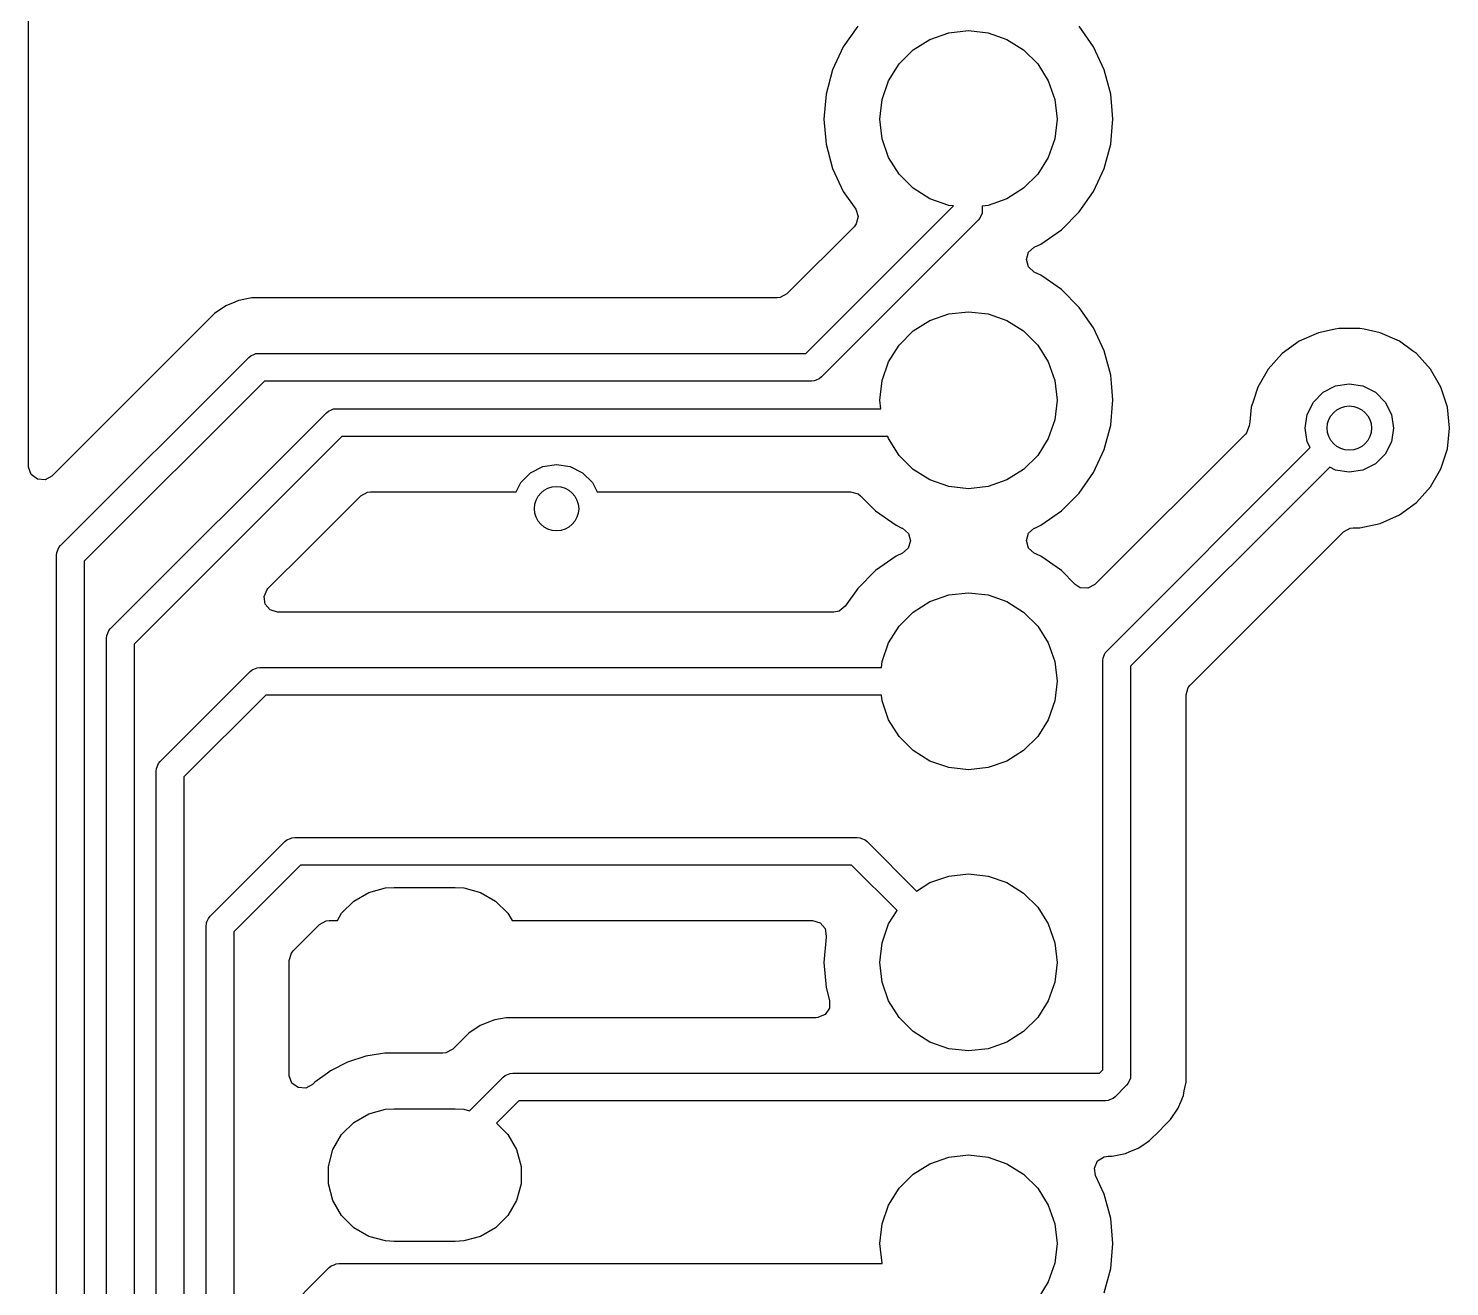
# Model space of a CAD drawing. Extents: x 0.77 to 3.29, y -3.37 to -0.68.
# Drawn here: x 0.772 to 1.278, y -1.78 to -1.332 of the extents above; entities that cross this region are included whole.
import ezdxf

# ---------------------------------------------------------------- set-up
doc = ezdxf.new("R2010")
doc.units = 0
doc.header["$MEASUREMENT"] = 0
doc.layers.add('BLACK', color=7, linetype='CONTINUOUS')

msp = doc.modelspace()

# ---------------------------------------------------------------- linework, layer by layer
at = {"layer": 'BLACK', "linetype": 'CONTINUOUS'}
for p, q in [((0.77246, -1.48801), (0.77246, -0.68125)), ((1.06732, -1.33147), (1.06218, -1.33881)), ((1.09303, -1.33613), (1.09968, -1.3338)), ((1.09968, -1.3338), (1.10669, -1.33301)), ((1.10669, -1.33301), (1.1137, -1.3338)), ((1.1137, -1.3338), (1.12036, -1.33613)), ((1.1512, -1.33881), (1.14606, -1.33147)), ((1.06218, -1.33881), (1.0584, -1.34693)), ((1.06218, -1.33881), (1.06218, -1.33881)), ((1.08706, -1.33988), (1.09303, -1.33613)), ((1.12036, -1.33613), (1.12633, -1.33988)), ((1.15499, -1.34693), (1.1512, -1.33881)), ((1.08207, -1.34487), (1.08706, -1.33988)), ((1.12633, -1.33988), (1.13132, -1.34487)), ((1.0584, -1.34693), (1.05608, -1.35558)), ((1.0584, -1.34693), (1.0584, -1.34693)), ((1.07832, -1.35084), (1.08207, -1.34487)), ((1.13132, -1.34487), (1.13507, -1.35084)), ((1.15731, -1.35558), (1.15499, -1.34693)), ((1.07599, -1.3575), (1.07832, -1.35084)), ((1.13507, -1.35084), (1.1374, -1.3575)), ((1.05608, -1.35558), (1.0553, -1.3645)), ((1.05608, -1.35558), (1.05608, -1.35558)), ((1.0752, -1.3645), (1.07599, -1.3575)), ((1.1374, -1.3575), (1.13819, -1.3645)), ((1.15782, -1.36141), (1.15731, -1.35558)), ((1.15809, -1.3645), (1.15782, -1.36141)), ((1.0553, -1.3645), (1.0553, -1.3645)), ((1.0553, -1.3645), (1.05608, -1.37343)), ((1.07599, -1.37151), (1.0752, -1.3645)), ((1.13819, -1.3645), (1.1374, -1.37151)), ((1.15731, -1.37343), (1.15798, -1.36578)), ((1.15798, -1.36578), (1.15809, -1.3645)), ((1.15809, -1.3645), (1.15809, -1.3645)), ((1.05608, -1.37343), (1.05608, -1.37343)), ((1.05608, -1.37343), (1.0584, -1.38208)), ((1.07832, -1.37817), (1.07599, -1.37151)), ((1.1374, -1.37151), (1.13507, -1.37817)), ((1.15499, -1.38208), (1.15731, -1.37343)), ((1.08207, -1.38414), (1.07832, -1.37817)), ((1.13507, -1.37817), (1.13132, -1.38414)), ((1.0584, -1.38208), (1.0584, -1.38208)), ((1.0584, -1.38208), (1.06218, -1.3902)), ((1.08706, -1.38913), (1.08207, -1.38414)), ((1.13132, -1.38414), (1.12633, -1.38913)), ((1.1512, -1.3902), (1.15499, -1.38208)), ((1.09303, -1.39288), (1.08706, -1.38913)), ((1.12633, -1.38913), (1.12036, -1.39288)), ((1.06218, -1.3902), (1.06218, -1.3902)), ((1.06218, -1.3902), (1.06662, -1.39654)), ((1.09968, -1.39521), (1.09303, -1.39288)), ((1.12036, -1.39288), (1.1137, -1.39521)), ((1.14606, -1.39754), (1.1512, -1.3902)), ((1.04889, -1.44783), (1.10133, -1.3954)), ((1.06662, -1.39654), (1.0675, -1.39915)), ((1.0675, -1.39915), (1.06683, -1.40181)), ((1.10133, -1.3954), (1.09968, -1.39521)), ((1.11152, -1.39796), (1.11078, -1.39973)), ((1.11161, -1.397), (1.11152, -1.39796)), ((1.1137, -1.39521), (1.11161, -1.39545)), ((1.11161, -1.39545), (1.11161, -1.397)), ((1.13973, -1.40388), (1.14606, -1.39754)), ((1.06607, -1.40279), (1.04216, -1.4267)), ((1.11017, -1.40048), (1.05441, -1.45624)), ((1.06683, -1.40181), (1.06607, -1.40279)), ((1.11078, -1.39973), (1.11017, -1.40048)), ((1.13239, -1.40901), (1.13973, -1.40388)), ((1.13011, -1.41008), (1.13239, -1.40901)), ((1.12729, -1.41447), (1.12808, -1.41183)), ((1.12804, -1.41711), (1.12729, -1.41447)), ((1.12808, -1.41183), (1.13011, -1.41008)), ((1.13011, -1.41893), (1.12804, -1.41711)), ((1.13239, -1.41999), (1.13011, -1.41893)), ((1.13437, -1.42138), (1.13239, -1.41999)), ((1.13973, -1.42513), (1.13437, -1.42138)), ((0.84583, -1.42962), (0.84267, -1.43093)), ((0.84715, -1.42908), (0.84583, -1.42962)), ((0.84804, -1.4289), (0.84715, -1.42908)), ((0.84715, -1.42908), (0.84715, -1.42908)), ((0.84953, -1.4286), (0.84804, -1.4289)), ((0.85191, -1.42813), (0.84953, -1.4286)), ((1.03871, -1.42813), (0.85191, -1.42813)), ((1.03975, -1.42802), (1.03871, -1.42813)), ((1.04216, -1.4267), (1.03975, -1.42802)), ((1.14606, -1.43147), (1.13973, -1.42513)), ((0.83863, -1.43363), (0.78079, -1.49147)), ((0.84267, -1.43093), (0.83863, -1.43363)), ((0.83863, -1.43363), (0.83863, -1.43363)), ((0.84267, -1.43093), (0.84267, -1.43093)), ((1.09303, -1.43613), (1.09968, -1.4338)), ((1.09968, -1.4338), (1.10669, -1.43301)), ((1.10669, -1.43301), (1.1137, -1.4338)), ((1.1137, -1.4338), (1.12036, -1.43613)), ((1.1512, -1.43881), (1.14606, -1.43147)), ((1.14606, -1.43147), (1.14606, -1.43147)), ((1.08207, -1.44487), (1.08706, -1.43988)), ((1.08706, -1.43988), (1.09303, -1.43613)), ((1.12036, -1.43613), (1.12633, -1.43988)), ((1.12633, -1.43988), (1.13132, -1.44487)), ((1.15499, -1.44693), (1.1512, -1.43881)), ((1.23712, -1.43923), (1.23111, -1.44051)), ((1.2384, -1.43896), (1.23712, -1.43923)), ((1.24585, -1.43896), (1.2384, -1.43896)), ((1.2474, -1.43929), (1.24585, -1.43896)), ((1.25314, -1.44051), (1.2474, -1.43929)), ((1.07832, -1.45084), (1.08207, -1.44487)), ((1.13132, -1.44487), (1.13507, -1.45084)), ((1.2243, -1.44354), (1.21827, -1.44792)), ((1.23111, -1.44051), (1.2243, -1.44354)), ((1.2243, -1.44354), (1.2243, -1.44354)), ((1.23111, -1.44051), (1.23111, -1.44051)), ((1.25995, -1.44354), (1.25314, -1.44051)), ((1.25314, -1.44051), (1.25314, -1.44051)), ((1.26461, -1.44693), (1.25995, -1.44354)), ((1.25995, -1.44354), (1.25995, -1.44354)), ((0.78392, -1.51621), (0.85085, -1.44928)), ((0.85085, -1.44928), (0.8516, -1.44866)), ((0.8516, -1.44866), (0.85285, -1.44814)), ((0.8516, -1.44866), (0.8516, -1.44866)), ((0.85285, -1.44814), (0.85337, -1.44793)), ((0.85337, -1.44793), (0.85433, -1.44783)), ((0.85337, -1.44793), (0.85337, -1.44793)), ((0.85433, -1.44783), (1.04889, -1.44783)), ((1.15731, -1.45558), (1.15499, -1.44693)), ((1.21827, -1.44792), (1.21329, -1.45346)), ((1.26598, -1.44792), (1.26461, -1.44693)), ((1.27097, -1.45346), (1.26598, -1.44792)), ((1.07599, -1.4575), (1.07832, -1.45084)), ((1.13507, -1.45084), (1.1374, -1.4575)), ((1.21329, -1.45346), (1.20956, -1.45991)), ((1.27469, -1.45991), (1.27097, -1.45346)), ((0.85637, -1.45768), (0.79232, -1.52172)), ((1.05093, -1.45768), (0.85637, -1.45768)), ((1.05189, -1.45758), (1.05093, -1.45768)), ((1.0525, -1.45733), (1.05189, -1.45758)), ((1.05189, -1.45758), (1.05189, -1.45758)), ((1.05367, -1.45685), (1.0525, -1.45733)), ((1.05441, -1.45624), (1.05367, -1.45685)), ((1.05367, -1.45685), (1.05367, -1.45685)), ((1.0752, -1.4645), (1.07599, -1.4575)), ((1.1374, -1.4575), (1.13819, -1.4645)), ((1.15769, -1.45991), (1.15731, -1.45558)), ((1.15809, -1.4645), (1.15769, -1.45991)), ((1.20956, -1.45991), (1.20792, -1.46495)), ((1.20956, -1.45991), (1.20956, -1.45991)), ((1.23287, -1.46167), (1.23726, -1.45943)), ((1.23726, -1.45943), (1.24213, -1.45866)), ((1.24213, -1.45866), (1.24699, -1.45943)), ((1.24699, -1.45943), (1.25138, -1.46167)), ((1.277, -1.467), (1.27469, -1.45991)), ((1.07554, -1.46752), (1.0752, -1.4645)), ((1.13819, -1.4645), (1.1374, -1.47151)), ((1.15798, -1.46578), (1.15809, -1.4645)), ((1.15809, -1.4645), (1.15809, -1.4645)), ((1.20792, -1.46495), (1.20726, -1.467)), ((1.22715, -1.46954), (1.22939, -1.46515)), ((1.22939, -1.46515), (1.23287, -1.46167)), ((1.25138, -1.46167), (1.25487, -1.46515)), ((1.25487, -1.46515), (1.2571, -1.46954)), ((0.80164, -1.54573), (0.87841, -1.46896)), ((0.87841, -1.46896), (0.87916, -1.46835)), ((0.87916, -1.46835), (0.88019, -1.46792)), ((0.87916, -1.46835), (0.87916, -1.46835)), ((0.88019, -1.46792), (0.88093, -1.46761)), ((0.88093, -1.46761), (0.88189, -1.46752)), ((0.88093, -1.46761), (0.88093, -1.46761)), ((0.88189, -1.46752), (1.07554, -1.46752)), ((1.15731, -1.47343), (1.15798, -1.46578)), ((1.20726, -1.467), (1.20671, -1.47217)), ((1.22638, -1.47441), (1.22715, -1.46954)), ((1.2571, -1.46954), (1.25787, -1.47441)), ((1.27777, -1.47441), (1.277, -1.467)), ((1.1374, -1.47151), (1.13507, -1.47817)), ((1.15499, -1.48208), (1.15731, -1.47343)), ((1.20656, -1.47361), (1.20552, -1.47615)), ((1.20671, -1.47217), (1.20656, -1.47361)), ((1.22715, -1.47928), (1.22638, -1.47441)), ((1.25787, -1.47441), (1.2571, -1.47928)), ((1.277, -1.48182), (1.27777, -1.47441)), ((0.88393, -1.47736), (0.81004, -1.55125)), ((1.07803, -1.47736), (0.88393, -1.47736)), ((1.07832, -1.47817), (1.07803, -1.47736)), ((1.08207, -1.48414), (1.07832, -1.47817)), ((1.13507, -1.47817), (1.13132, -1.48414)), ((1.20516, -1.47655), (1.15161, -1.5301)), ((1.20552, -1.47615), (1.20516, -1.47655)), ((1.22821, -1.48136), (1.22715, -1.47928)), ((1.2571, -1.47928), (1.25487, -1.48367)), ((1.08706, -1.48913), (1.08207, -1.48414)), ((1.13132, -1.48414), (1.12633, -1.48913)), ((1.1512, -1.4902), (1.15499, -1.48208)), ((1.15597, -1.55361), (1.22821, -1.48136)), ((1.25487, -1.48367), (1.25138, -1.48715)), ((1.27469, -1.48891), (1.277, -1.48182)), ((0.77247, -1.48836), (0.77246, -1.48801)), ((0.77343, -1.49094), (0.77247, -1.48836)), ((0.9475, -1.49383), (0.95098, -1.49035)), ((0.95098, -1.49035), (0.95537, -1.48811)), ((0.95537, -1.48811), (0.96024, -1.48734)), ((0.96024, -1.48734), (0.9651, -1.48811)), ((0.9651, -1.48811), (0.96949, -1.49035)), ((0.96949, -1.49035), (0.97298, -1.49383)), ((1.09303, -1.49288), (1.08706, -1.48913)), ((1.12633, -1.48913), (1.12036, -1.49288)), ((1.14606, -1.49754), (1.1512, -1.4902)), ((1.23517, -1.48832), (1.16437, -1.55913)), ((1.23726, -1.48939), (1.23517, -1.48832)), ((1.24213, -1.49016), (1.23726, -1.48939)), ((1.24699, -1.48939), (1.24213, -1.49016)), ((1.25138, -1.48715), (1.24699, -1.48939)), ((1.27097, -1.49536), (1.27469, -1.48891)), ((0.77564, -1.49259), (0.77343, -1.49094)), ((0.77838, -1.49278), (0.77564, -1.49259)), ((0.78079, -1.49147), (0.77838, -1.49278)), ((0.94585, -1.49707), (0.9475, -1.49383)), ((0.97298, -1.49383), (0.97463, -1.49707)), ((1.09968, -1.49521), (1.09303, -1.49288)), ((1.10669, -1.496), (1.09968, -1.49521)), ((1.1137, -1.49521), (1.10669, -1.496)), ((1.12036, -1.49288), (1.1137, -1.49521)), ((1.26598, -1.5009), (1.27097, -1.49536)), ((0.8719, -1.51726), (0.89066, -1.4985)), ((0.89066, -1.4985), (0.89307, -1.49718)), ((0.89307, -1.49718), (0.89411, -1.49707)), ((0.89411, -1.49707), (0.94585, -1.49707)), ((0.97463, -1.49707), (1.06482, -1.49707)), ((1.06482, -1.49707), (1.06746, -1.49784)), ((1.06746, -1.49784), (1.06828, -1.4985)), ((1.06828, -1.4985), (1.07366, -1.50388)), ((1.13973, -1.50388), (1.14606, -1.49754)), ((1.07366, -1.50388), (1.08099, -1.50901)), ((1.13239, -1.50901), (1.13973, -1.50388)), ((1.25314, -1.50831), (1.25995, -1.50528)), ((1.25995, -1.50528), (1.26598, -1.5009)), ((1.08099, -1.50901), (1.08305, -1.50997)), ((1.08305, -1.50997), (1.08328, -1.51008)), ((1.08328, -1.51008), (1.08534, -1.5119)), ((1.12808, -1.51183), (1.13011, -1.51008)), ((1.13011, -1.51008), (1.13033, -1.50997)), ((1.13033, -1.50997), (1.13239, -1.50901)), ((1.24007, -1.51129), (1.24248, -1.50997)), ((1.24248, -1.50997), (1.24352, -1.50986)), ((1.24352, -1.50986), (1.24585, -1.50986)), ((1.24585, -1.50986), (1.25314, -1.50831)), ((1.24585, -1.50986), (1.24585, -1.50986)), ((1.0861, -1.51454), (1.0853, -1.51718)), ((1.08534, -1.5119), (1.0861, -1.51454)), ((1.12729, -1.51447), (1.12808, -1.51183)), ((1.12804, -1.51711), (1.12729, -1.51447)), ((1.1855, -1.56586), (1.24007, -1.51129)), ((0.78248, -1.51969), (0.78257, -1.51872)), ((0.78248, -1.54724), (0.78248, -1.51969)), ((0.78257, -1.51872), (0.78331, -1.51695)), ((0.78331, -1.51695), (0.78392, -1.51621)), ((0.78331, -1.51695), (0.78331, -1.51695)), ((0.85761, -1.53154), (0.8719, -1.51726)), ((1.08099, -1.51999), (1.07366, -1.52513)), ((1.08328, -1.51893), (1.08099, -1.51999)), ((1.08099, -1.51999), (1.08099, -1.51999)), ((1.0853, -1.51718), (1.08328, -1.51893)), ((1.13011, -1.51893), (1.12804, -1.51711)), ((1.13239, -1.51999), (1.13011, -1.51893)), ((1.13973, -1.52513), (1.13239, -1.51999)), ((1.13239, -1.51999), (1.13239, -1.51999)), ((0.79232, -1.52172), (0.79232, -1.54724)), ((1.07366, -1.52513), (1.06732, -1.53147)), ((1.1447, -1.5301), (1.13973, -1.52513)), ((1.14645, -1.53123), (1.1447, -1.5301)), ((1.15161, -1.5301), (1.14919, -1.53142)), ((0.85623, -1.5343), (0.85738, -1.5318)), ((0.85662, -1.53702), (0.85623, -1.5343)), ((0.85738, -1.5318), (0.85761, -1.53154)), ((1.06732, -1.53147), (1.06289, -1.5378)), ((1.08706, -1.53988), (1.09303, -1.53613)), ((1.09303, -1.53613), (1.09968, -1.5338)), ((1.09968, -1.5338), (1.10669, -1.53301)), ((1.10669, -1.53301), (1.1137, -1.5338)), ((1.1137, -1.5338), (1.12036, -1.53613)), ((1.12036, -1.53613), (1.12633, -1.53988)), ((1.14919, -1.53142), (1.14645, -1.53123)), ((0.85843, -1.5391), (0.85662, -1.53702)), ((0.86107, -1.53988), (0.85843, -1.5391)), ((1.05889, -1.53988), (0.86107, -1.53988)), ((1.06074, -1.53951), (1.05889, -1.53988)), ((1.06289, -1.5378), (1.06074, -1.53951)), ((1.08207, -1.54487), (1.08706, -1.53988)), ((1.12633, -1.53988), (1.13132, -1.54487)), ((0.80103, -1.54648), (0.80164, -1.54573)), ((1.07832, -1.55084), (1.08207, -1.54487)), ((1.13132, -1.54487), (1.13507, -1.55084)), ((0.78248, -2.38773), (0.78248, -1.54724)), ((0.79232, -1.54724), (0.79232, -2.38976)), ((0.8002, -1.54921), (0.80029, -1.54825)), ((0.8002, -3.02087), (0.8002, -1.54921)), ((0.80029, -1.54825), (0.80031, -1.5482)), ((0.80031, -1.5482), (0.80064, -1.5474)), ((0.80064, -1.5474), (0.80103, -1.54648)), ((0.80103, -1.54648), (0.80103, -1.54648)), ((0.81004, -1.55125), (0.81004, -3.01883)), ((1.07599, -1.5575), (1.07832, -1.55084)), ((1.13507, -1.55084), (1.1374, -1.5575)), ((1.15453, -1.55709), (1.15462, -1.55613)), ((1.15462, -1.55613), (1.15536, -1.55435)), ((1.15536, -1.55435), (1.15597, -1.55361)), ((1.15536, -1.55435), (1.15536, -1.55435)), ((0.81935, -1.59298), (0.85131, -1.56102)), ((0.85131, -1.56102), (0.85205, -1.56041)), ((0.85205, -1.56041), (0.85383, -1.55968)), ((0.85383, -1.55968), (0.85479, -1.55958)), ((0.85383, -1.55968), (0.85383, -1.55968)), ((0.85479, -1.55958), (1.07575, -1.55958)), ((1.07575, -1.55958), (1.07599, -1.5575)), ((1.1374, -1.5575), (1.13819, -1.5645)), ((1.15453, -1.70269), (1.15453, -1.55709)), ((1.16437, -1.55913), (1.16437, -1.70472)), ((1.13819, -1.5645), (1.1374, -1.57151)), ((1.18485, -1.56667), (1.1855, -1.56586)), ((0.85683, -1.56943), (0.82776, -1.5985)), ((1.07575, -1.56943), (0.85683, -1.56943)), ((1.07599, -1.57151), (1.07575, -1.56943)), ((1.07832, -1.57817), (1.07599, -1.57151)), ((1.1374, -1.57151), (1.13507, -1.57817)), ((1.18407, -1.56931), (1.18485, -1.56667)), ((1.18407, -1.7021), (1.18407, -1.56931)), ((1.08207, -1.58414), (1.07832, -1.57817)), ((1.13507, -1.57817), (1.13132, -1.58414)), ((1.08706, -1.58913), (1.08207, -1.58414)), ((1.13132, -1.58414), (1.12633, -1.58913)), ((1.09303, -1.59288), (1.08706, -1.58913)), ((1.12633, -1.58913), (1.12036, -1.59288)), ((0.81791, -1.59646), (0.81801, -1.5955)), ((0.81791, -2.93898), (0.81791, -1.59646)), ((0.81801, -1.5955), (0.81874, -1.59372)), ((0.81874, -1.59372), (0.81935, -1.59298)), ((0.81874, -1.59372), (0.81874, -1.59372)), ((1.09968, -1.59521), (1.09303, -1.59288)), ((1.10669, -1.596), (1.09968, -1.59521)), ((1.1137, -1.59521), (1.10669, -1.596)), ((1.12036, -1.59288), (1.1137, -1.59521)), ((0.82776, -1.5985), (0.82776, -2.93694)), ((0.83707, -1.64809), (0.86365, -1.62152)), ((0.86365, -1.62152), (0.86439, -1.62091)), ((0.86439, -1.62091), (0.86565, -1.62039)), ((0.86439, -1.62091), (0.86439, -1.62091)), ((0.86565, -1.62039), (0.86617, -1.62017)), ((0.86617, -1.62017), (0.86713, -1.62008)), ((0.86617, -1.62017), (0.86617, -1.62017)), ((0.86713, -1.62008), (1.06719, -1.62008)), ((1.06719, -1.62008), (1.06815, -1.62017)), ((1.06815, -1.62017), (1.06815, -1.62017)), ((1.06815, -1.62017), (1.06867, -1.62039)), ((1.06867, -1.62039), (1.06992, -1.62091)), ((1.06992, -1.62091), (1.06992, -1.62091)), ((1.06992, -1.62091), (1.07067, -1.62152)), ((1.07067, -1.62152), (1.08827, -1.63912)), ((0.86916, -1.62992), (0.84547, -1.65361)), ((1.06515, -1.62992), (0.86916, -1.62992)), ((1.08131, -1.64608), (1.06515, -1.62992)), ((1.08827, -1.63912), (1.09303, -1.63613)), ((1.09303, -1.63613), (1.09968, -1.6338)), ((1.09968, -1.6338), (1.10669, -1.63301)), ((1.10669, -1.63301), (1.1137, -1.6338)), ((1.1137, -1.6338), (1.12036, -1.63613)), ((1.12036, -1.63613), (1.12633, -1.63988)), ((0.88818, -1.64268), (0.89352, -1.63959)), ((0.89352, -1.63959), (0.89948, -1.638)), ((0.89948, -1.638), (0.90256, -1.6378)), ((0.90256, -1.6378), (0.92421, -1.6378)), ((0.92421, -1.6378), (0.9273, -1.638)), ((0.9273, -1.638), (0.93325, -1.63959)), ((0.93325, -1.63959), (0.93859, -1.64268)), ((1.12633, -1.63988), (1.13132, -1.64487)), ((0.88232, -1.64963), (0.88382, -1.64704)), ((0.88382, -1.64704), (0.88818, -1.64268)), ((0.93859, -1.64268), (0.94295, -1.64704)), ((0.94295, -1.64704), (0.94445, -1.64963)), ((1.07832, -1.65084), (1.08131, -1.64608)), ((1.13132, -1.64487), (1.13507, -1.65084)), ((0.83563, -1.65157), (0.83572, -1.65061)), ((0.83563, -2.87992), (0.83563, -1.65157)), ((0.83572, -1.65061), (0.83581, -1.6504)), ((0.83581, -1.6504), (0.83594, -1.6501)), ((0.83594, -1.6501), (0.83646, -1.64884)), ((0.83646, -1.64884), (0.83707, -1.64809)), ((0.83646, -1.64884), (0.83646, -1.64884)), ((0.86661, -1.66035), (0.8759, -1.65106)), ((0.8759, -1.65106), (0.87831, -1.64974)), ((0.87831, -1.64974), (0.87935, -1.64963)), ((0.87935, -1.64963), (0.88232, -1.64963)), ((0.94445, -1.64963), (1.05131, -1.64963)), ((1.05131, -1.64963), (1.05395, -1.6504)), ((1.05395, -1.6504), (1.05575, -1.65248)), ((1.07599, -1.6575), (1.07832, -1.65084)), ((1.13507, -1.65084), (1.1374, -1.6575)), ((0.84547, -1.65361), (0.84547, -2.87788)), ((1.05608, -1.65558), (1.0553, -1.6645)), ((1.05575, -1.65248), (1.05614, -1.6552)), ((1.05611, -1.65537), (1.05608, -1.65558)), ((1.05614, -1.6552), (1.05611, -1.65537)), ((1.05611, -1.65537), (1.05611, -1.65537)), ((0.86518, -1.6638), (0.86595, -1.66116)), ((0.86595, -1.66116), (0.86661, -1.66035)), ((1.0752, -1.6645), (1.07599, -1.6575)), ((1.1374, -1.6575), (1.13819, -1.6645)), ((0.86518, -1.70448), (0.86518, -1.6638)), ((1.0553, -1.6645), (1.0553, -1.6645)), ((1.0553, -1.6645), (1.05608, -1.67343)), ((1.07599, -1.67151), (1.0752, -1.6645)), ((1.13819, -1.6645), (1.1374, -1.67151)), ((1.07832, -1.67817), (1.07599, -1.67151)), ((1.1374, -1.67151), (1.13507, -1.67817)), ((1.05608, -1.67343), (1.05608, -1.67343)), ((1.05608, -1.67343), (1.05731, -1.67802)), ((1.05724, -1.68077), (1.0557, -1.68305)), ((1.05731, -1.67802), (1.05724, -1.68077)), ((1.08207, -1.68414), (1.07832, -1.67817)), ((1.13507, -1.67817), (1.13132, -1.68414)), ((0.93308, -1.68697), (0.92905, -1.68967)), ((0.9364, -1.6856), (0.93308, -1.68697)), ((0.93308, -1.68697), (0.93308, -1.68697)), ((0.93756, -1.68512), (0.9364, -1.6856)), ((0.9364, -1.6856), (0.9364, -1.6856)), ((0.93835, -1.68496), (0.93756, -1.68512)), ((0.93756, -1.68512), (0.93756, -1.68512)), ((0.94232, -1.68417), (0.93835, -1.68496)), ((0.93835, -1.68496), (0.93835, -1.68496)), ((0.94717, -1.68417), (0.94232, -1.68417)), ((0.94741, -1.68417), (0.94717, -1.68417)), ((0.94742, -1.68417), (0.94741, -1.68417)), ((1.05259, -1.68417), (0.94742, -1.68417)), ((1.05317, -1.68413), (1.05259, -1.68417)), ((1.0557, -1.68305), (1.05317, -1.68413)), ((1.08706, -1.68913), (1.08207, -1.68414)), ((1.13132, -1.68414), (1.12633, -1.68913)), ((0.92618, -1.69253), (0.92332, -1.6954)), ((0.92905, -1.68967), (0.92618, -1.69253)), ((1.09303, -1.69288), (1.08706, -1.68913)), ((1.12633, -1.68913), (1.12036, -1.69288)), ((0.89759, -1.69708), (0.89241, -1.6979)), ((0.89915, -1.69683), (0.89759, -1.69708)), ((0.91986, -1.69683), (0.89915, -1.69683)), ((0.9209, -1.69672), (0.91986, -1.69683)), ((0.92332, -1.6954), (0.9209, -1.69672)), ((1.09968, -1.69521), (1.09303, -1.69288)), ((1.10669, -1.696), (1.09968, -1.69521)), ((1.1137, -1.69521), (1.10669, -1.696)), ((1.12036, -1.69288), (1.1137, -1.69521)), ((0.88593, -1.70001), (0.87985, -1.7031)), ((0.89241, -1.6979), (0.88593, -1.70001)), ((1.15334, -1.70387), (1.15453, -1.70269)), ((1.18407, -1.7023), (1.18407, -1.7021)), ((1.18407, -1.7021), (1.18407, -1.7021)), ((1.18407, -1.70715), (1.18407, -1.7023)), ((0.86519, -1.70483), (0.86518, -1.70448)), ((0.86615, -1.70741), (0.86519, -1.70483)), ((0.86835, -1.70905), (0.86615, -1.70741)), ((0.87351, -1.70793), (0.8711, -1.70925)), ((0.87433, -1.70711), (0.87351, -1.70793)), ((0.87878, -1.70388), (0.87433, -1.70711)), ((0.87433, -1.70711), (0.87433, -1.70711)), ((0.87433, -1.70711), (0.87433, -1.70711)), ((0.87985, -1.7031), (0.87878, -1.70388)), ((0.92931, -1.71728), (0.94127, -1.70532)), ((0.94127, -1.70532), (0.94201, -1.7047)), ((0.94201, -1.7047), (0.94379, -1.70397)), ((0.94379, -1.70397), (0.94475, -1.70387)), ((0.94379, -1.70397), (0.94379, -1.70397)), ((0.94475, -1.70387), (1.15334, -1.70387)), ((1.16354, -1.70746), (1.16293, -1.7082)), ((1.16428, -1.70568), (1.16354, -1.70746)), ((1.16437, -1.70472), (1.16428, -1.70568)), ((1.18346, -1.71025), (1.18407, -1.70715)), ((0.8711, -1.70925), (0.86835, -1.70905)), ((1.15811, -1.71289), (1.15686, -1.71341)), ((1.15886, -1.71228), (1.15811, -1.71289)), ((1.15811, -1.71289), (1.15811, -1.71289)), ((1.16293, -1.7082), (1.15886, -1.71228)), ((1.18155, -1.71573), (1.18268, -1.713)), ((1.18268, -1.713), (1.18273, -1.71287)), ((1.18268, -1.713), (1.18268, -1.713)), ((1.18273, -1.71287), (1.18313, -1.71191)), ((1.18313, -1.71191), (1.18329, -1.71108)), ((1.18329, -1.71108), (1.18346, -1.71025)), ((1.18346, -1.71025), (1.18346, -1.71025)), ((0.89352, -1.71833), (0.89948, -1.71674)), ((0.89948, -1.71674), (0.90256, -1.71654)), ((0.90256, -1.71654), (0.92421, -1.71654)), ((0.92421, -1.71654), (0.9273, -1.71674)), ((0.9273, -1.71674), (0.92931, -1.71728)), ((0.94679, -1.71372), (0.93884, -1.72166)), ((1.15538, -1.71372), (0.94679, -1.71372)), ((1.15634, -1.71362), (1.15538, -1.71372)), ((1.15686, -1.71341), (1.15634, -1.71362)), ((1.15634, -1.71362), (1.15634, -1.71362)), ((1.17858, -1.72042), (1.18127, -1.71639)), ((1.18127, -1.71639), (1.18155, -1.71573)), ((0.88382, -1.72578), (0.88818, -1.72142)), ((0.88818, -1.72142), (0.89352, -1.71833)), ((0.93884, -1.72166), (0.94295, -1.72578)), ((1.17451, -1.72449), (1.17654, -1.72246)), ((1.17654, -1.72246), (1.17858, -1.72042)), ((0.88074, -1.73112), (0.88382, -1.72578)), ((0.94295, -1.72578), (0.94604, -1.73112)), ((1.16906, -1.72927), (1.17108, -1.72792)), ((1.17108, -1.72792), (1.17451, -1.72449)), ((1.17451, -1.72449), (1.17451, -1.72449)), ((1.17451, -1.72449), (1.17451, -1.72449)), ((0.87914, -1.73707), (0.88074, -1.73112)), ((0.94604, -1.73112), (0.94763, -1.73707)), ((1.09968, -1.7338), (1.10669, -1.73301)), ((1.10669, -1.73301), (1.1137, -1.7338)), ((1.1578, -1.73342), (1.16021, -1.73294)), ((1.16021, -1.73294), (1.16256, -1.73247)), ((1.16021, -1.73294), (1.16021, -1.73294)), ((1.16256, -1.73247), (1.16387, -1.73193)), ((1.16256, -1.73247), (1.16256, -1.73247)), ((1.16256, -1.73247), (1.16256, -1.73247)), ((1.16387, -1.73193), (1.16704, -1.73062)), ((1.16704, -1.73062), (1.16906, -1.72927)), ((0.87914, -1.74324), (0.87914, -1.73707)), ((0.94763, -1.73707), (0.94763, -1.74324)), ((1.08706, -1.73988), (1.09303, -1.73613)), ((1.09303, -1.73613), (1.09968, -1.7338)), ((1.1137, -1.7338), (1.12036, -1.73613)), ((1.12036, -1.73613), (1.12633, -1.73988)), ((1.15152, -1.73765), (1.15264, -1.73514)), ((1.15193, -1.74037), (1.15152, -1.73765)), ((1.15264, -1.73514), (1.15494, -1.73363)), ((1.15494, -1.73363), (1.15636, -1.73342)), ((1.15636, -1.73342), (1.1578, -1.73342)), ((1.1578, -1.73342), (1.1578, -1.73342)), ((0.88074, -1.7492), (0.87914, -1.74324)), ((0.94763, -1.74324), (0.94604, -1.7492)), ((1.08207, -1.74487), (1.08706, -1.73988)), ((1.12633, -1.73988), (1.13132, -1.74487)), ((1.15499, -1.74693), (1.15193, -1.74037)), ((1.07832, -1.75084), (1.08207, -1.74487)), ((1.13132, -1.74487), (1.13507, -1.75084)), ((1.15731, -1.75558), (1.15499, -1.74693)), ((0.88382, -1.75454), (0.88074, -1.7492)), ((0.94604, -1.7492), (0.94295, -1.75454)), ((1.07599, -1.7575), (1.07832, -1.75084)), ((1.13507, -1.75084), (1.1374, -1.7575)), ((0.88818, -1.7589), (0.88382, -1.75454)), ((0.94295, -1.75454), (0.93859, -1.7589)), ((1.0752, -1.7645), (1.07599, -1.7575)), ((1.1374, -1.7575), (1.13819, -1.7645)), ((1.15809, -1.7645), (1.15731, -1.75558)), ((0.89352, -1.76198), (0.88818, -1.7589)), ((0.89948, -1.76358), (0.89352, -1.76198)), ((0.93325, -1.76198), (0.9273, -1.76358)), ((0.93859, -1.7589), (0.93325, -1.76198)), ((0.90256, -1.76378), (0.89948, -1.76358)), ((0.92421, -1.76378), (0.90256, -1.76378)), ((0.9273, -1.76358), (0.92421, -1.76378)), ((1.07599, -1.77151), (1.0752, -1.7645)), ((1.13819, -1.7645), (1.1374, -1.77151)), ((1.15731, -1.77343), (1.15809, -1.7645)), ((0.85479, -1.7977), (0.87939, -1.77309)), ((0.87939, -1.77309), (0.88014, -1.77248)), ((0.88014, -1.77248), (0.88118, -1.77205)), ((0.88014, -1.77248), (0.88014, -1.77248)), ((0.88118, -1.77205), (0.88191, -1.77175)), ((0.88191, -1.77175), (0.88287, -1.77165)), ((0.88191, -1.77175), (0.88191, -1.77175)), ((0.88287, -1.77165), (1.07604, -1.77165)), ((1.07604, -1.77165), (1.07599, -1.77151)), ((1.1374, -1.77151), (1.13507, -1.77817)), ((1.15499, -1.78208), (1.15731, -1.77343)), ((1.13507, -1.77817), (1.13132, -1.78414))]:
    msp.add_line(p, q, dxfattribs=at)
at = {"layer": 'BLACK'}
for centre in [(1.24213, -1.47441), (0.96024, -1.50309)]:
    msp.add_circle(centre, 0.00787, dxfattribs=at)

doc.saveas('drawing.dxf')
